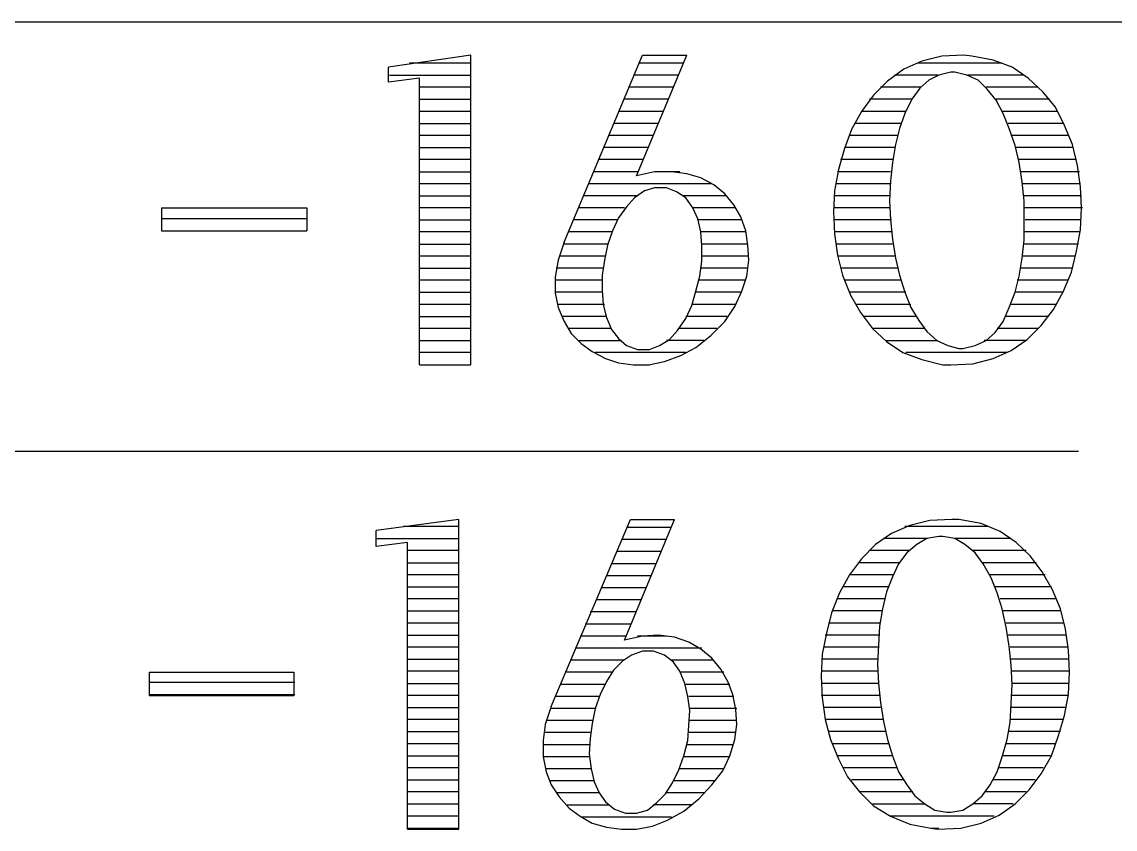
# Model space of a CAD drawing. Header units: inches. Extents: x -1698 to -1559, y -917 to -744.
# Drawn here: x -1591.88 to -1577.14, y -754.77 to -743.9 of the extents above; entities that cross this region are included whole.
import ezdxf

# ---------------------------------------------------------------- set-up
doc = ezdxf.new("R2010")
doc.units = ezdxf.units.IN
doc.layers.add('DH152', color=7, linetype='CONTINUOUS')

msp = doc.modelspace()

# ---------------------------------------------------------------- linework, layer by layer
at = {"layer": 'DH152', "color": 7}
for points in [[(-1692.20639, -743.89502), (-1559.18107, -743.89502)], [(-1585.82675, -744.34182), (-1586.93699, -744.5043)], [(-1585.82675, -748.51198), (-1585.82675, -744.34182)], [(-1584.56758, -746.86016), (-1583.5115, -744.34182)], [(-1583.59274, -745.96656), (-1582.91577, -744.34182)], [(-1583.5115, -744.34182), (-1582.91577, -744.34182)], [(-1586.93699, -744.70739), (-1586.93699, -744.5043)], [(-1585.82675, -744.45014), (-1586.65266, -744.45014)], [(-1582.95639, -744.45014), (-1583.56566, -744.45014)], [(-1578.66437, -744.45014), (-1579.80169, -744.45014)], [(-1586.51727, -744.65323), (-1586.93699, -744.70739)], [(-1586.92345, -744.61261), (-1585.82675, -744.61261)], [(-1586.51727, -748.51198), (-1586.51727, -744.65323)], [(-1583.02408, -744.61261), (-1583.63336, -744.61261)], [(-1579.5309, -744.61261), (-1580.1131, -744.61261)], [(-1578.3665, -744.61261), (-1579.12472, -744.61261)], [(-1585.82675, -744.77508), (-1586.51727, -744.77508)], [(-1583.09178, -744.77508), (-1583.70106, -744.77508)], [(-1579.76107, -744.77508), (-1580.30265, -744.77508)], [(-1578.17695, -744.77508), (-1578.881, -744.77508)], [(-1586.51727, -744.93756), (-1585.82675, -744.93756)], [(-1583.15948, -744.93756), (-1583.76875, -744.93756)], [(-1579.88293, -744.93756), (-1580.45158, -744.93756)], [(-1578.02802, -744.93756), (-1578.74561, -744.93756)], [(-1585.82675, -745.10003), (-1586.51727, -745.10003)], [(-1583.22718, -745.10003), (-1583.83645, -745.10003)], [(-1579.96416, -745.10003), (-1580.5599, -745.10003)], [(-1577.9197, -745.10003), (-1578.66437, -745.10003)], [(-1586.51727, -745.26251), (-1585.82675, -745.26251)], [(-1583.29487, -745.26251), (-1583.90415, -745.26251)], [(-1580.03186, -745.26251), (-1580.65468, -745.26251)], [(-1577.83847, -745.26251), (-1578.58314, -745.26251)], [(-1585.82675, -745.42498), (-1586.51727, -745.42498)], [(-1583.36257, -745.42498), (-1583.97185, -745.42498)], [(-1580.07248, -745.42498), (-1580.72237, -745.42498)], [(-1577.77077, -745.42498), (-1578.52898, -745.42498)], [(-1586.51727, -745.58745), (-1585.82675, -745.58745)], [(-1583.43027, -745.58745), (-1584.03954, -745.58745)], [(-1580.1131, -745.58745), (-1580.79007, -745.58745)], [(-1577.71661, -745.58745), (-1578.48836, -745.58745)], [(-1585.82675, -745.74993), (-1586.51727, -745.74993)], [(-1583.49796, -745.74993), (-1584.10724, -745.74993)], [(-1580.14018, -745.74993), (-1580.84423, -745.74993)], [(-1577.66245, -745.74993), (-1578.44774, -745.74993)], [(-1586.51727, -745.9124), (-1585.82675, -745.9124)], [(-1583.56566, -745.9124), (-1584.17494, -745.9124)], [(-1582.59082, -748.11933), (-1582.40127, -747.92978), (-1582.26587, -747.72669), (-1582.1711, -747.5236), (-1582.1034, -747.32051), (-1582.07632, -747.10387), (-1582.08986, -746.90078), (-1582.11694, -746.71123), (-1582.18464, -746.52168), (-1582.27941, -746.3592), (-1582.40127, -746.21027), (-1582.5502, -746.08841), (-1582.72621, -745.99364), (-1582.91577, -745.93948), (-1583.11886, -745.9124), (-1583.34903, -745.9124), (-1583.59274, -745.96656)], [(-1583.01054, -745.9124), (-1583.33549, -745.9124)], [(-1580.16725, -745.9124), (-1580.88485, -745.9124)], [(-1577.62183, -745.9124), (-1578.42066, -745.9124)], [(-1585.82675, -746.07487), (-1586.51727, -746.07487)], [(-1582.57728, -746.07487), (-1584.24264, -746.07487)], [(-1580.16725, -746.07487), (-1580.91193, -746.07487)], [(-1577.60829, -746.07487), (-1578.39358, -746.07487)], [(-1586.51727, -746.23735), (-1585.82675, -746.23735)], [(-1583.59274, -746.23735), (-1584.31033, -746.23735)], [(-1582.38773, -746.23735), (-1582.95639, -746.23735)], [(-1580.16725, -746.23735), (-1580.92547, -746.23735)], [(-1577.59475, -746.23735), (-1578.38004, -746.23735)], [(-1589.99691, -746.39982), (-1588.03369, -746.39982)], [(-1589.99691, -746.39982), (-1589.99691, -746.71123)], [(-1588.03369, -746.39982), (-1588.03369, -746.71123)], [(-1585.82675, -746.39982), (-1586.51727, -746.39982)], [(-1583.75521, -746.39982), (-1584.37803, -746.39982)], [(-1582.26587, -746.39982), (-1582.83453, -746.39982)], [(-1580.16725, -746.39982), (-1580.92547, -746.39982)], [(-1577.58122, -746.39982), (-1578.3665, -746.39982)], [(-1588.03369, -746.54876), (-1589.98337, -746.54876)], [(-1586.51727, -746.5623), (-1585.82675, -746.5623)], [(-1583.84999, -746.5623), (-1584.44573, -746.5623)], [(-1582.1711, -746.5623), (-1582.76683, -746.5623)], [(-1580.15372, -746.5623), (-1580.92547, -746.5623)], [(-1577.60829, -746.5623), (-1578.35297, -746.5623)], [(-1589.99691, -746.71123), (-1588.03369, -746.71123)], [(-1589.98337, -746.71123), (-1588.03369, -746.71123)], [(-1585.82675, -746.72477), (-1586.51727, -746.72477)], [(-1583.91769, -746.72477), (-1584.51343, -746.72477)], [(-1582.11694, -746.72477), (-1582.72621, -746.72477)], [(-1580.15372, -746.72477), (-1580.92547, -746.72477)], [(-1577.62183, -746.72477), (-1578.3665, -746.72477)], [(-1586.51727, -746.88724), (-1585.82675, -746.88724)], [(-1584.56758, -746.86016), (-1584.64882, -747.10387), (-1584.68944, -747.33405), (-1584.68944, -747.55068), (-1584.64882, -747.74023), (-1584.56758, -747.92978), (-1584.47281, -748.09226), (-1584.33741, -748.22765), (-1584.18848, -748.33597), (-1584.01246, -748.43074), (-1583.83645, -748.4849), (-1583.63336, -748.51198), (-1583.43027, -748.51198), (-1583.21364, -748.47136), (-1582.997, -748.39012), (-1582.79391, -748.28181), (-1582.59082, -748.11933)], [(-1583.97185, -746.88724), (-1584.58112, -746.88724)], [(-1582.08986, -746.88724), (-1582.71268, -746.88724)], [(-1580.14018, -746.88724), (-1580.89839, -746.88724)], [(-1577.63537, -746.88724), (-1578.38004, -746.88724)], [(-1585.82675, -747.04972), (-1586.51727, -747.04972)], [(-1584.01246, -747.04972), (-1584.63528, -747.04972)], [(-1582.07632, -747.04972), (-1582.71268, -747.04972)], [(-1580.1131, -747.04972), (-1580.87131, -747.04972)], [(-1577.67599, -747.04972), (-1578.39358, -747.04972)], [(-1586.51727, -747.21219), (-1585.82675, -747.21219)], [(-1584.03954, -747.21219), (-1584.6759, -747.21219)], [(-1582.1034, -747.21219), (-1582.72621, -747.21219)], [(-1580.07248, -747.21219), (-1580.83069, -747.21219)], [(-1577.73015, -747.21219), (-1578.42066, -747.21219)], [(-1585.82675, -747.37466), (-1586.51727, -747.37466)], [(-1584.05308, -747.37466), (-1584.68944, -747.37466)], [(-1582.13048, -747.37466), (-1582.75329, -747.37466)], [(-1580.03186, -747.37466), (-1580.79007, -747.37466)], [(-1577.78431, -747.37466), (-1578.46128, -747.37466)], [(-1586.51727, -747.53714), (-1585.82675, -747.53714)], [(-1584.05308, -747.53714), (-1584.6759, -747.53714)], [(-1582.1711, -747.53714), (-1582.79391, -747.53714)], [(-1579.96416, -747.53714), (-1580.72237, -747.53714)], [(-1577.83847, -747.53714), (-1578.48836, -747.53714)], [(-1585.82675, -747.69961), (-1586.51727, -747.69961)], [(-1584.026, -747.69961), (-1584.64882, -747.69961)], [(-1582.25233, -747.69961), (-1582.84807, -747.69961)], [(-1579.89647, -747.69961), (-1580.64114, -747.69961)], [(-1577.93324, -747.69961), (-1578.54252, -747.69961)], [(-1586.51727, -747.86208), (-1585.82675, -747.86208)], [(-1583.99893, -747.86208), (-1584.59466, -747.86208)], [(-1582.37419, -747.86208), (-1582.92931, -747.86208)], [(-1579.81523, -747.86208), (-1580.53282, -747.86208)], [(-1578.04156, -747.86208), (-1578.62375, -747.86208)], [(-1585.82675, -748.02456), (-1586.51727, -748.02456)], [(-1583.93123, -748.02456), (-1584.49989, -748.02456)], [(-1582.50958, -748.02456), (-1583.02408, -748.02456)], [(-1579.70691, -748.02456), (-1580.39743, -748.02456)], [(-1578.17695, -748.02456), (-1578.73207, -748.02456)], [(-1586.51727, -748.18703), (-1585.82675, -748.18703)], [(-1584.36449, -748.18703), (-1583.79583, -748.18703)], [(-1582.6856, -748.18703), (-1583.18656, -748.18703)], [(-1580.23495, -748.18703), (-1579.5309, -748.18703)], [(-1578.35297, -748.18703), (-1578.90808, -748.18703)], [(-1585.82675, -748.34951), (-1586.51727, -748.34951)], [(-1582.92931, -748.34951), (-1584.14786, -748.34951)], [(-1578.59668, -748.34951), (-1579.96416, -748.34951)], [(-1586.51727, -748.51198), (-1585.82675, -748.51198)], [(-1586.51727, -748.51198), (-1585.82675, -748.51198)], [(-1583.61982, -748.51198), (-1583.41673, -748.51198)], [(-1608.84386, -749.67637), (-1577.63537, -749.67637)], [(-1585.98923, -750.59706), (-1587.09946, -750.74599)], [(-1585.98923, -754.76722), (-1585.98923, -750.59706)], [(-1584.7436, -753.1154), (-1583.67398, -750.59706)], [(-1583.75521, -752.22179), (-1583.07824, -750.59706)], [(-1583.67398, -750.59706), (-1583.07824, -750.59706)], [(-1587.09946, -750.96262), (-1587.09946, -750.74599)], [(-1585.98923, -750.69183), (-1586.7339, -750.69183)], [(-1583.1324, -750.70537), (-1583.72814, -750.70537)], [(-1578.85393, -750.69183), (-1579.9777, -750.69183)], [(-1587.09946, -750.85431), (-1585.98923, -750.85431)], [(-1586.67974, -750.90847), (-1587.09946, -750.96262)], [(-1586.67974, -754.76722), (-1586.67974, -750.90847)], [(-1583.2001, -750.86785), (-1583.79583, -750.86785)], [(-1579.66629, -750.85431), (-1580.26203, -750.85431)], [(-1578.54252, -750.85431), (-1579.30073, -750.85431)], [(-1585.98923, -751.01678), (-1586.67974, -751.01678)], [(-1583.26779, -751.03032), (-1583.86353, -751.03032)], [(-1579.91, -751.01678), (-1580.45158, -751.01678)], [(-1578.33943, -751.01678), (-1579.05702, -751.01678)], [(-1586.67974, -751.17926), (-1585.98923, -751.17926)], [(-1583.33549, -751.19279), (-1583.93123, -751.19279)], [(-1580.0454, -751.17926), (-1580.60052, -751.17926)], [(-1578.20403, -751.17926), (-1578.92162, -751.17926)], [(-1585.98923, -751.34173), (-1586.67974, -751.34173)], [(-1583.40319, -751.35527), (-1583.99893, -751.35527)], [(-1580.12664, -751.34173), (-1580.72237, -751.34173)], [(-1578.08218, -751.34173), (-1578.84039, -751.34173)], [(-1586.67974, -751.5042), (-1585.98923, -751.5042)], [(-1580.19433, -751.5042), (-1580.81715, -751.5042)], [(-1578.00094, -751.5042), (-1578.75915, -751.5042)], [(-1583.47089, -751.51774), (-1584.06662, -751.51774)], [(-1585.98923, -751.66668), (-1586.67974, -751.66668)], [(-1583.53858, -751.68022), (-1584.13432, -751.68022)], [(-1580.23495, -751.66668), (-1580.89839, -751.66668)], [(-1577.93324, -751.66668), (-1578.69145, -751.66668)], [(-1586.67974, -751.82915), (-1585.98923, -751.82915)], [(-1583.60628, -751.84269), (-1584.21556, -751.84269)], [(-1580.27557, -751.82915), (-1580.95254, -751.82915)], [(-1577.87908, -751.82915), (-1578.65083, -751.82915)], [(-1585.98923, -751.99162), (-1586.67974, -751.99162)], [(-1583.67398, -752.00516), (-1584.28325, -752.00516)], [(-1580.30265, -751.99162), (-1581.0067, -751.99162)], [(-1577.83847, -751.99162), (-1578.61022, -751.99162)], [(-1586.67974, -752.1541), (-1585.98923, -752.1541)], [(-1583.74168, -752.16764), (-1584.35095, -752.16764)], [(-1582.75329, -754.36103), (-1582.57728, -754.17148), (-1582.42835, -753.98193), (-1582.33357, -753.77883), (-1582.26587, -753.5622), (-1582.23879, -753.35911), (-1582.25233, -753.15602), (-1582.29295, -752.95293), (-1582.36065, -752.77691), (-1582.45543, -752.61444), (-1582.57728, -752.46551), (-1582.72621, -752.34365), (-1582.88869, -752.24887), (-1583.07824, -752.18118), (-1583.29487, -752.1541), (-1583.5115, -752.16764), (-1583.75521, -752.22179)], [(-1583.18656, -752.16764), (-1583.5792, -752.16764)], [(-1580.31619, -752.1541), (-1581.04732, -752.1541)], [(-1577.81139, -752.1541), (-1578.58314, -752.1541)], [(-1585.98923, -752.31657), (-1586.67974, -752.31657)], [(-1582.71268, -752.33011), (-1584.41865, -752.33011)], [(-1580.32973, -752.31657), (-1581.06086, -752.31657)], [(-1577.78431, -752.31657), (-1578.55606, -752.31657)], [(-1586.67974, -752.47904), (-1585.98923, -752.47904)], [(-1583.76875, -752.49258), (-1584.48635, -752.49258)], [(-1582.5502, -752.49258), (-1583.11886, -752.49258)], [(-1580.32973, -752.47904), (-1581.08794, -752.47904)], [(-1577.77077, -752.47904), (-1578.54252, -752.47904)], [(-1590.15939, -752.65506), (-1588.2097, -752.65506)], [(-1590.15939, -752.65506), (-1590.15939, -752.96647)], [(-1588.2097, -752.65506), (-1588.2097, -752.96647)], [(-1585.98923, -752.64152), (-1586.67974, -752.64152)], [(-1583.91769, -752.65506), (-1584.55404, -752.65506)], [(-1582.41481, -752.65506), (-1582.997, -752.65506)], [(-1580.32973, -752.64152), (-1581.10148, -752.64152)], [(-1577.75723, -752.64152), (-1578.52898, -752.64152)], [(-1588.19616, -752.79045), (-1590.15939, -752.79045)], [(-1586.67974, -752.80399), (-1585.98923, -752.80399)], [(-1584.026, -752.81753), (-1584.62174, -752.81753)], [(-1582.33357, -752.81753), (-1582.92931, -752.81753)], [(-1580.32973, -752.80399), (-1581.10148, -752.80399)], [(-1577.77077, -752.80399), (-1578.52898, -752.80399)], [(-1590.15939, -752.95293), (-1588.19616, -752.95293)], [(-1590.15939, -752.96647), (-1588.2097, -752.96647)], [(-1585.98923, -752.96647), (-1586.67974, -752.96647)], [(-1584.0937, -752.98001), (-1584.68944, -752.98001)], [(-1582.27941, -752.98001), (-1582.88869, -752.98001)], [(-1580.31619, -752.96647), (-1581.10148, -752.96647)], [(-1577.78431, -752.96647), (-1578.52898, -752.96647)], [(-1586.67974, -753.12894), (-1585.98923, -753.12894)], [(-1584.7436, -753.1154), (-1584.82483, -753.35911), (-1584.85191, -753.57574), (-1584.85191, -753.79237), (-1584.81129, -753.99547), (-1584.7436, -754.17148), (-1584.63528, -754.33395), (-1584.49989, -754.48289), (-1584.35095, -754.5912), (-1584.18848, -754.68598), (-1583.99893, -754.74014), (-1583.79583, -754.76722), (-1583.59274, -754.76722), (-1583.37611, -754.7266), (-1583.17302, -754.64536), (-1582.95639, -754.52351), (-1582.75329, -754.36103)], [(-1580.30265, -753.12894), (-1581.0744, -753.12894)], [(-1577.79785, -753.12894), (-1578.54252, -753.12894)], [(-1584.13432, -753.14248), (-1584.7436, -753.14248)], [(-1582.23879, -753.14248), (-1582.88869, -753.14248)], [(-1585.98923, -753.29141), (-1586.67974, -753.29141)], [(-1584.18848, -753.30495), (-1584.79775, -753.30495)], [(-1582.23879, -753.30495), (-1582.87515, -753.30495)], [(-1580.27557, -753.29141), (-1581.04732, -753.29141)], [(-1577.83847, -753.29141), (-1578.55606, -753.29141)], [(-1586.67974, -753.45389), (-1585.98923, -753.45389)], [(-1584.21556, -753.46743), (-1584.83837, -753.46743)], [(-1582.26587, -753.46743), (-1582.90223, -753.46743)], [(-1580.23495, -753.45389), (-1581.0067, -753.45389)], [(-1577.87908, -753.45389), (-1578.58314, -753.45389)], [(-1585.98923, -753.61636), (-1586.67974, -753.61636)], [(-1584.21556, -753.6299), (-1584.85191, -753.6299)], [(-1582.29295, -753.6299), (-1582.91577, -753.6299)], [(-1580.19433, -753.61636), (-1580.95254, -753.61636)], [(-1577.94678, -753.61636), (-1578.61022, -753.61636)], [(-1586.67974, -753.77883), (-1585.98923, -753.77883)], [(-1584.21556, -753.79237), (-1584.85191, -753.79237)], [(-1582.34711, -753.79237), (-1582.95639, -753.79237)], [(-1580.14018, -753.77883), (-1580.89839, -753.77883)], [(-1578.01448, -753.77883), (-1578.65083, -753.77883)], [(-1585.98923, -753.94131), (-1586.67974, -753.94131)], [(-1584.20202, -753.95485), (-1584.82483, -753.95485)], [(-1582.42835, -753.95485), (-1583.01054, -753.95485)], [(-1580.07248, -753.94131), (-1580.80361, -753.94131)], [(-1578.10925, -753.94131), (-1578.70499, -753.94131)], [(-1586.67974, -754.10378), (-1585.98923, -754.10378)], [(-1584.1614, -754.11732), (-1584.75714, -754.11732)], [(-1582.53666, -754.11732), (-1583.09178, -754.11732)], [(-1579.99124, -754.10378), (-1580.69529, -754.10378)], [(-1578.21757, -754.10378), (-1578.78623, -754.10378)], [(-1585.98923, -754.26626), (-1586.67974, -754.26626)], [(-1584.0937, -754.27979), (-1584.66236, -754.27979)], [(-1582.67206, -754.27979), (-1583.2001, -754.27979)], [(-1579.86939, -754.26626), (-1580.57344, -754.26626)], [(-1578.33943, -754.26626), (-1578.89454, -754.26626)], [(-1586.67974, -754.42873), (-1585.98923, -754.42873)], [(-1584.52696, -754.44227), (-1583.95831, -754.44227)], [(-1582.84807, -754.44227), (-1583.36257, -754.44227)], [(-1580.41097, -754.42873), (-1579.70691, -754.42873)], [(-1578.51544, -754.42873), (-1579.04348, -754.42873)], [(-1585.98923, -754.5912), (-1586.67974, -754.5912)], [(-1583.11886, -754.60474), (-1584.32387, -754.60474)], [(-1578.77269, -754.5912), (-1580.16725, -754.5912)], [(-1586.67974, -754.75368), (-1585.98923, -754.75368)], [(-1579.62568, -754.75368), (-1579.51736, -754.75368)], [(-1586.67974, -754.76722), (-1585.98923, -754.76722)]]:
    msp.add_lwpolyline(points, dxfattribs=at)
for points in [[(-1579.35489, -748.51198), (-1579.05702, -748.49844), (-1578.78623, -748.43074), (-1578.54252, -748.32243), (-1578.32589, -748.17349), (-1578.13633, -747.98394), (-1577.97386, -747.76731), (-1577.83847, -747.5236), (-1577.73015, -747.26635), (-1577.66245, -746.98202), (-1577.60829, -746.69769), (-1577.59475, -746.39982), (-1577.60829, -746.11549), (-1577.64891, -745.83116), (-1577.71661, -745.54683), (-1577.82493, -745.28958), (-1577.94678, -745.04587), (-1578.10925, -744.84278), (-1578.31235, -744.65323), (-1578.52898, -744.5043), (-1578.78623, -744.40952), (-1579.07056, -744.35536), (-1579.17887, -744.34182), (-1579.47674, -744.35536), (-1579.74753, -744.42306), (-1579.99124, -744.53137), (-1580.20787, -744.69385), (-1580.39743, -744.8834), (-1580.5599, -745.10003), (-1580.69529, -745.34374), (-1580.79007, -745.60099), (-1580.87131, -745.88532), (-1580.92547, -746.16965), (-1580.939, -746.45398), (-1580.92547, -746.75185), (-1580.88485, -747.03618), (-1580.81715, -747.30697), (-1580.70883, -747.57776), (-1580.57344, -747.80793), (-1580.41097, -748.02456), (-1580.22141, -748.20057), (-1580.00478, -748.34951), (-1579.74753, -748.44428), (-1579.4632, -748.51198)], [(-1579.19241, -748.29535), (-1579.02994, -748.25473), (-1578.881, -748.18703), (-1578.75915, -748.07872), (-1578.65083, -747.92978), (-1578.5696, -747.74023), (-1578.48836, -747.53714), (-1578.4342, -747.32051), (-1578.39358, -747.0768), (-1578.3665, -746.83308), (-1578.3665, -746.5623), (-1578.3665, -746.30505), (-1578.39358, -746.0478), (-1578.4342, -745.79055), (-1578.48836, -745.56037), (-1578.5696, -745.3302), (-1578.65083, -745.12711), (-1578.74561, -744.9511), (-1578.86747, -744.80216), (-1578.98932, -744.68031), (-1579.13825, -744.61261), (-1579.30073, -744.57199), (-1579.35489, -744.57199), (-1579.51736, -744.61261), (-1579.65275, -744.68031), (-1579.77461, -744.78862), (-1579.88293, -744.93756), (-1579.9777, -745.12711), (-1580.0454, -745.3302), (-1580.09956, -745.54683), (-1580.14018, -745.79055), (-1580.16725, -746.03426), (-1580.18079, -746.30505), (-1580.16725, -746.5623), (-1580.14018, -746.81955), (-1580.09956, -747.0768), (-1580.0454, -747.30697), (-1579.9777, -747.53714), (-1579.89647, -747.74023), (-1579.78815, -747.91624), (-1579.67983, -748.06518), (-1579.54444, -748.18703), (-1579.3955, -748.25473), (-1579.24657, -748.29535)], [(-1583.5792, -748.30889), (-1583.41673, -748.30889), (-1583.28133, -748.25473), (-1583.14594, -748.17349), (-1583.03762, -748.05164), (-1582.92931, -747.88916), (-1582.84807, -747.71315), (-1582.79391, -747.5236), (-1582.73975, -747.32051), (-1582.71268, -747.11741), (-1582.71268, -746.91432), (-1582.72621, -746.72477), (-1582.76683, -746.54876), (-1582.83453, -746.39982), (-1582.92931, -746.26443), (-1583.05116, -746.18319), (-1583.18656, -746.12903), (-1583.34903, -746.12903), (-1583.48443, -746.16965), (-1583.61982, -746.26443), (-1583.72814, -746.38628), (-1583.83645, -746.53522), (-1583.91769, -746.71123), (-1583.98539, -746.90078), (-1584.026, -747.10387), (-1584.05308, -747.30697), (-1584.05308, -747.51006), (-1584.03954, -747.69961), (-1583.99893, -747.87562), (-1583.93123, -748.0381), (-1583.83645, -748.15995), (-1583.72814, -748.25473)], [(-1579.35489, -748.51198), (-1579.35489, -748.51198)], [(-1579.5309, -754.76722), (-1579.21949, -754.75368), (-1578.9487, -754.68598), (-1578.70499, -754.57766), (-1578.48836, -754.42873), (-1578.29881, -754.23918), (-1578.13633, -754.02254), (-1578.00094, -753.77883), (-1577.90616, -753.50804), (-1577.82493, -753.23726), (-1577.77077, -752.95293), (-1577.75723, -752.65506), (-1577.77077, -752.35719), (-1577.81139, -752.07286), (-1577.87908, -751.80207), (-1577.9874, -751.54482), (-1578.12279, -751.30111), (-1578.28527, -751.08448), (-1578.47482, -750.90847), (-1578.69145, -750.75953), (-1578.9487, -750.65122), (-1579.24657, -750.59706), (-1579.34135, -750.59706), (-1579.63922, -750.6106), (-1579.91, -750.67829), (-1580.15372, -750.78661), (-1580.37035, -750.93554), (-1580.5599, -751.1251), (-1580.72237, -751.34173), (-1580.85777, -751.58544), (-1580.96608, -751.85623), (-1581.03378, -752.12702), (-1581.08794, -752.41135), (-1581.10148, -752.70922), (-1581.08794, -752.99354), (-1581.04732, -753.29141), (-1580.97962, -753.5622), (-1580.87131, -753.81945), (-1580.74945, -754.06316), (-1580.58698, -754.26626), (-1580.39743, -754.45581), (-1580.16725, -754.5912), (-1579.91, -754.69952), (-1579.62568, -754.75368)], [(-1579.35489, -754.53704), (-1579.19241, -754.50997), (-1579.05702, -754.42873), (-1578.93516, -754.32041), (-1578.82685, -754.17148), (-1578.73207, -753.99547), (-1578.66437, -753.79237), (-1578.59668, -753.5622), (-1578.55606, -753.33203), (-1578.54252, -753.07478), (-1578.52898, -752.81753), (-1578.54252, -752.56028), (-1578.5696, -752.30303), (-1578.61022, -752.04578), (-1578.66437, -751.80207), (-1578.73207, -751.58544), (-1578.81331, -751.38235), (-1578.92162, -751.19279), (-1579.02994, -751.04386), (-1579.16533, -750.93554), (-1579.30073, -750.85431), (-1579.4632, -750.82723), (-1579.51736, -750.82723), (-1579.67983, -750.85431), (-1579.81523, -750.93554), (-1579.95062, -751.04386), (-1580.05894, -751.19279), (-1580.14018, -751.36881), (-1580.22141, -751.5719), (-1580.27557, -751.80207), (-1580.31619, -752.03224), (-1580.32973, -752.28949), (-1580.34327, -752.54674), (-1580.32973, -752.80399), (-1580.30265, -753.06124), (-1580.26203, -753.31849), (-1580.20787, -753.5622), (-1580.14018, -753.77883), (-1580.05894, -753.99547), (-1579.95062, -754.17148), (-1579.84231, -754.32041), (-1579.70691, -754.42873), (-1579.57152, -754.50997), (-1579.40904, -754.53704)], [(-1583.74168, -754.55058), (-1583.59274, -754.55058), (-1583.44381, -754.50997), (-1583.32195, -754.41519), (-1583.2001, -754.29333), (-1583.10532, -754.1444), (-1583.02408, -753.96839), (-1582.95639, -753.77883), (-1582.90223, -753.57574), (-1582.88869, -753.37265), (-1582.87515, -753.16956), (-1582.90223, -752.98001), (-1582.94285, -752.80399), (-1583.01054, -752.64152), (-1583.09178, -752.51966), (-1583.21364, -752.42489), (-1583.36257, -752.37073), (-1583.5115, -752.37073), (-1583.66044, -752.42489), (-1583.78229, -752.50612), (-1583.90415, -752.62798), (-1583.99893, -752.77691), (-1584.08016, -752.95293), (-1584.14786, -753.14248), (-1584.18848, -753.34557), (-1584.21556, -753.54866), (-1584.2291, -753.75176), (-1584.20202, -753.95485), (-1584.1614, -754.13086), (-1584.0937, -754.27979), (-1584.01246, -754.40165), (-1583.89061, -754.49643)], [(-1583.79583, -754.76722), (-1583.79583, -754.76722)]]:
    msp.add_lwpolyline(points, close=True, dxfattribs=at)

doc.saveas('drawing.dxf')
